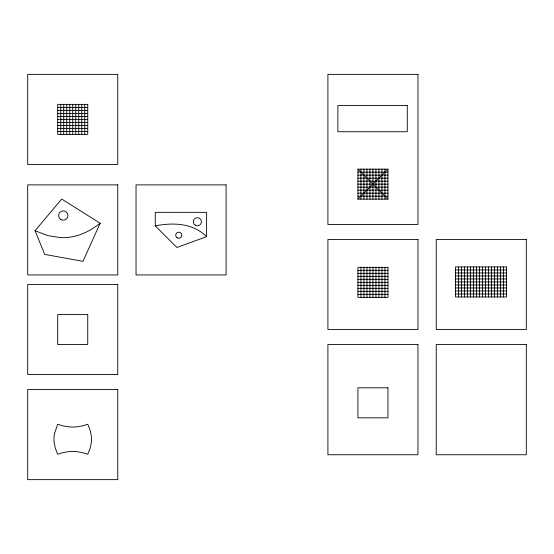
<?xml version="1.0" encoding="UTF-8"?>
<svg xmlns="http://www.w3.org/2000/svg" width="554" height="554" viewBox="0 0 554 554"><rect width="100%" height="100%" fill="white"/><g stroke="black" fill="none" stroke-linecap="round" stroke-linejoin="round"><path stroke-width="0.83" d="M100.149 223.234L82.962 261.322L44.735 254.404L35.041 230.72L61.709 199.059L100.149 223.234C92.123 229.654 82.809 234.702 72.657 236.71A51.82 51.82 0 0 1 60.4 237.624L47.866 235.63L35.041 230.72M357.926 199.156L387.945 169.136L357.926 169.136L357.926 199.156L387.945 199.156L387.945 169.136M206.6 236.662L176.878 247.472L155.265 225.859L155.265 212.348L206.6 212.348L206.6 236.662L204.364 234.584A40.193 40.193 0 0 0 196.885 229.481C184.136 222.805 169.039 223.227 155.265 225.859M57.72 107.386L87.74 107.386M57.72 110.385L87.74 110.385M57.72 113.39L87.74 113.39M57.72 116.388L87.74 116.388M57.72 119.394L87.74 119.394M57.72 122.392L87.74 122.392M57.72 125.398L87.74 125.398M57.72 128.396L87.74 128.396M57.72 131.402L87.74 131.402M357.926 172.142L387.945 172.142M357.926 175.14L387.945 175.14M357.926 178.146L387.945 178.146M357.926 181.144L387.945 181.144M357.926 184.15L387.945 184.15M357.926 187.148L387.945 187.148M357.926 190.154L387.945 190.154M357.926 193.152L387.945 193.152M357.926 196.158L387.945 196.158M455.471 269.943L506.501 269.943M357.926 270.331L387.945 270.331M455.471 272.949L506.501 272.949M357.926 273.337L387.945 273.337M455.471 275.947L506.501 275.947M357.926 276.335L387.945 276.335M455.471 278.953L506.501 278.953M357.926 279.341L387.945 279.341M455.471 281.951L506.501 281.951M357.926 282.346L387.945 282.346M455.471 284.957L506.501 284.957M357.926 285.345L387.945 285.345M455.471 287.955L506.501 287.955M357.926 288.35L387.945 288.35M455.471 290.961L506.501 290.961M357.926 291.349L387.945 291.349M455.471 293.959L506.501 293.959M357.926 294.354L387.945 294.354M357.926 169.136L387.945 199.156M503.503 266.945L503.503 296.965M500.497 266.945L500.497 296.965M497.499 266.945L497.499 296.965M494.493 266.945L494.493 296.965M491.495 266.945L491.495 296.965M488.489 266.945L488.489 296.965M485.491 266.945L485.491 296.965M482.486 266.945L482.486 296.965M479.487 266.945L479.487 296.965M476.482 266.945L476.482 296.965M473.483 266.945L473.483 296.965M470.478 266.945L470.478 296.965M467.479 266.945L467.479 296.965M464.474 266.945L464.474 296.965M461.475 266.945L461.475 296.965M458.47 266.945L458.47 296.965M384.947 169.136L384.947 199.156M384.947 267.333L384.947 297.353M381.941 169.136L381.941 199.156M381.941 267.333L381.941 297.353M378.943 169.136L378.943 199.156M378.943 267.333L378.943 297.353M375.937 169.136L375.937 199.156M375.937 267.333L375.937 297.353M372.939 169.136L372.939 199.156M372.939 267.333L372.939 297.353M369.934 169.136L369.934 199.156M369.934 267.333L369.934 297.353M366.935 169.136L366.935 199.156M366.935 267.333L366.935 297.353M363.93 169.136L363.93 199.156M363.93 267.333L363.93 297.353M360.931 169.136L360.931 199.156M360.931 267.333L360.931 297.353M84.741 104.381L84.741 134.4M81.736 104.381L81.736 134.4M78.737 104.381L78.737 134.4M75.732 104.381L75.732 134.4M72.733 104.381L72.733 134.4M69.728 104.381L69.728 134.4M66.729 104.381L66.729 134.4M63.724 104.381L63.724 134.4M60.725 104.381L60.725 134.4M54.493 433.609L54.202 435.486A30.165 30.165 0 0 0 54.202 442.985L55.435 448.615L57.72 454.245L63.35 452.528L68.98 451.607A40.137 40.137 0 0 1 76.487 451.607L82.11 452.528L87.74 454.245L90.025 448.615L91.258 442.985A30.165 30.165 0 0 0 91.258 435.486L90.025 429.856L87.74 424.226L82.11 425.943L76.487 426.864A40.137 40.137 0 0 1 68.98 426.864L63.35 425.943L57.72 424.226L54.493 433.609M117.76 74.361L27.7 74.361L27.7 164.42L117.76 164.42L117.76 74.361M417.965 74.361L327.906 74.361L327.906 224.467L417.965 224.467L417.965 74.361M87.74 104.381L57.72 104.381L57.72 134.4L87.74 134.4L87.74 104.381M407.273 105.565L337.878 105.565L337.878 131.741L407.273 131.741L407.273 105.565M117.76 184.877L27.7 184.877L27.7 274.943L117.76 274.943L117.76 184.877M226.094 184.877L136.035 184.877L136.035 274.943L226.094 274.943L226.094 184.877M417.965 239.473L327.906 239.473L327.906 329.533L417.965 329.533L417.965 239.473M526.3 239.473L436.24 239.473L436.24 329.533L526.3 329.533L526.3 239.473M506.501 266.945L455.471 266.945L455.471 296.965L506.501 296.965L506.501 266.945M387.945 267.333L357.926 267.333L357.926 297.353L387.945 297.353L387.945 267.333M117.76 284.507L27.7 284.507L27.7 374.566L117.76 374.566L117.76 284.507M87.74 314.527L57.72 314.527L57.72 344.546L87.74 344.546L87.74 314.527M417.965 344.546L327.906 344.546L327.906 454.758L417.965 454.758L417.965 344.546M526.3 344.546L436.24 344.546L436.24 454.758L526.3 454.758L526.3 344.546M387.945 387.807L357.926 387.807L357.926 417.827L387.945 417.827L387.945 387.807M117.76 389.58L27.7 389.58L27.7 479.639L117.76 479.639L117.76 389.58M177.051 237.742A3.04 3.04 0 0 0 181.788 235.436A3.04 3.04 0 0 0 177.425 232.486A3.04 3.04 0 0 0 177.051 237.742M60.933 219.543A4.647 4.647 0 0 0 67.927 215.561A4.647 4.647 0 0 0 60.982 211.489A4.647 4.647 0 0 0 60.933 219.543M195.091 225.104A4.051 4.051 0 0 0 201.407 222.036A4.051 4.051 0 0 0 195.597 218.103A4.051 4.051 0 0 0 195.091 225.104"/></g></svg>
